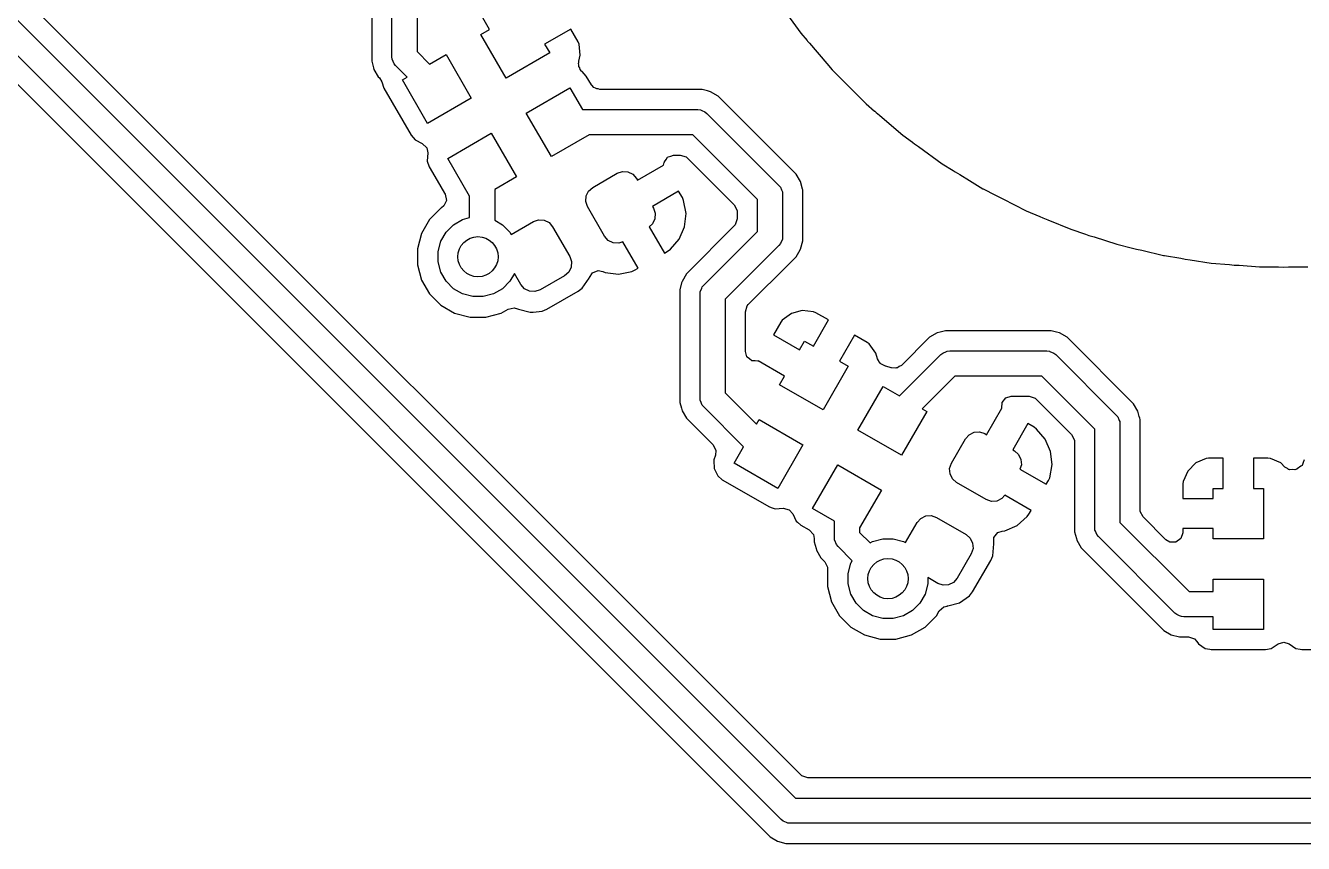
# Model space of a CAD drawing. Extents: x 0.79 to 7.64, y -5.35 to -0.98.
# Drawn here: x 3.7208 to 4.2204, y -3.3002 to -2.9805 of the extents above; entities that cross this region are included whole.
import ezdxf

# ---------------------------------------------------------------- set-up
doc = ezdxf.new("R2010")
doc.units = 0
doc.header["$MEASUREMENT"] = 0
doc.layers.add('BLACK', color=7, linetype='CONTINUOUS')

msp = doc.modelspace()

# ---------------------------------------------------------------- linework, layer by layer
at = {"layer": 'BLACK', "linetype": 'CONTINUOUS'}
for p, q in [((3.4498, -2.71056), (4.02172, -3.28248)), ((4.01621, -3.29088), (3.4414, -2.71608)), ((3.43463, -2.72047), (4.01182, -3.29766)), ((4.02385, -3.27345), (3.49227, -2.74186)), ((3.85608, -2.96603), (3.85608, -2.991)), ((3.86398, -2.99269), (3.86398, -2.96772)), ((3.87382, -2.96975), (3.87382, -2.99065)), ((3.90219, -2.98204), (3.89628, -2.97181)), ((4.01517, -2.97153), (4.02384, -2.98345)), ((3.89878, -2.98401), (3.90219, -2.98204)), ((3.93393, -2.9819), (3.9237, -2.9878)), ((3.93678, -2.98683), (3.93393, -2.9819)), ((3.90862, -3.00105), (3.89878, -2.98401)), ((3.93717, -2.98775), (3.93678, -2.98683)), ((4.02384, -2.98345), (4.02384, -2.98345)), ((4.02384, -2.98345), (4.02631, -2.98635)), ((4.02631, -2.98635), (4.0265, -2.98659)), ((4.0265, -2.98659), (4.02719, -2.98737)), ((4.02719, -2.98737), (4.034, -2.99535)), ((3.85608, -2.991), (3.85608, -2.99437)), ((3.87382, -2.99065), (3.87874, -2.99557)), ((3.87874, -2.99557), (3.88514, -2.99188)), ((3.88514, -2.99188), (3.89498, -3.00893)), ((3.92567, -2.99121), (3.90862, -3.00105)), ((3.9237, -2.9878), (3.92567, -2.99121)), ((3.93705, -2.99437), (3.93765, -2.99214)), ((3.93765, -2.99214), (3.93717, -2.98775)), ((3.93717, -2.98775), (3.93717, -2.98775)), ((3.93765, -2.99214), (3.93765, -2.99214)), ((3.85608, -2.99437), (3.85679, -2.99702)), ((3.85679, -2.99702), (3.85696, -2.99763)), ((3.86407, -2.99365), (3.86398, -2.99269)), ((3.86481, -2.99542), (3.86407, -2.99365)), ((3.86542, -2.99617), (3.86481, -2.99542)), ((3.86481, -2.99542), (3.86481, -2.99542)), ((3.86992, -3.00067), (3.86542, -2.99617)), ((3.93692, -2.99535), (3.93706, -2.99493)), ((3.93707, -2.99583), (3.93692, -2.99535)), ((3.93706, -2.99493), (3.93705, -2.99437)), ((3.93708, -2.99648), (3.93707, -2.99583)), ((3.93745, -2.99702), (3.93708, -2.99648)), ((3.93765, -2.99765), (3.93745, -2.99702)), ((4.034, -2.99535), (4.03609, -2.9978)), ((3.85696, -2.99763), (3.85864, -3.00055)), ((3.85864, -3.00055), (3.85864, -3.00055)), ((3.85864, -3.00055), (3.85864, -3.00055)), ((3.85864, -3.00055), (3.85909, -3.001)), ((3.85909, -3.001), (3.86002, -3.0025)), ((3.86002, -3.0025), (3.86087, -3.005)), ((3.86809, -3.00172), (3.86992, -3.00067)), ((3.87794, -3.01877), (3.86809, -3.00172)), ((3.93812, -2.99831), (3.93765, -2.99765)), ((3.93844, -2.99847), (3.93812, -2.99831)), ((3.93999, -3.00023), (3.93844, -2.99847)), ((3.94199, -3.0037), (3.93999, -3.00023)), ((4.03609, -2.9978), (4.03892, -3.00063)), ((4.03892, -3.00063), (4.03892, -3.00063)), ((4.03892, -3.00063), (4.03901, -3.00072)), ((4.03901, -3.00072), (4.03933, -3.00108)), ((4.03933, -3.00108), (4.04037, -3.00208)), ((4.04037, -3.00208), (4.04039, -3.0021)), ((4.04039, -3.0021), (4.04039, -3.0021)), ((4.04039, -3.0021), (4.04493, -3.00664)), ((3.86087, -3.005), (3.86087, -3.005)), ((3.86087, -3.005), (3.87149, -3.02339)), ((3.9165, -3.01469), (3.93354, -3.00485)), ((3.93354, -3.00485), (3.93846, -3.01337)), ((3.94211, -3.00386), (3.94199, -3.0037)), ((3.94298, -3.00474), (3.94211, -3.00386)), ((3.94364, -3.00495), (3.94298, -3.00474)), ((3.94405, -3.00528), (3.94364, -3.00495)), ((3.94467, -3.00529), (3.94405, -3.00528)), ((3.94527, -3.00548), (3.94467, -3.00529)), ((3.98534, -3.00548), (3.94527, -3.00548)), ((3.98733, -3.00602), (3.98534, -3.00548)), ((3.98534, -3.00548), (3.98534, -3.00548)), ((3.9886, -3.00635), (3.98733, -3.00602)), ((3.99152, -3.00804), (3.9886, -3.00635)), ((3.9886, -3.00635), (3.9886, -3.00635)), ((4.04493, -3.00664), (4.04944, -3.01115)), ((3.89498, -3.00893), (3.87794, -3.01877)), ((4.01968, -3.0362), (3.99152, -3.00804)), ((3.99152, -3.00804), (3.99152, -3.00804)), ((3.99152, -3.00804), (3.99152, -3.00804)), ((3.99152, -3.00804), (3.99152, -3.00804)), ((4.04944, -3.01115), (4.05272, -3.01395)), ((3.92634, -3.03174), (3.9165, -3.01469)), ((3.93846, -3.01337), (3.98365, -3.01337)), ((3.98365, -3.01337), (3.98461, -3.01347)), ((3.98461, -3.01347), (3.98461, -3.01347)), ((3.98461, -3.01347), (3.98513, -3.01368)), ((3.98513, -3.01368), (3.98638, -3.0142)), ((3.98638, -3.0142), (3.98638, -3.0142)), ((3.98638, -3.0142), (3.98713, -3.01482)), ((3.98713, -3.01482), (4.01529, -3.04298)), ((4.05272, -3.01395), (4.05281, -3.01402)), ((4.05281, -3.01402), (4.05328, -3.01448)), ((4.05328, -3.01448), (4.05462, -3.01557)), ((4.05462, -3.01557), (4.06108, -3.02109)), ((3.88581, -3.03241), (3.90286, -3.02257)), ((3.90286, -3.02257), (3.9127, -3.03961)), ((4.06108, -3.02109), (4.06379, -3.02341)), ((3.87149, -3.02339), (3.87304, -3.02516)), ((3.87304, -3.02516), (3.87585, -3.02655)), ((3.87585, -3.02655), (3.87585, -3.02655)), ((3.87585, -3.02655), (3.87587, -3.02655)), ((3.87587, -3.02655), (3.8776, -3.02824)), ((3.9411, -3.02322), (3.92634, -3.03174)), ((3.98161, -3.02322), (3.9411, -3.02322)), ((4.00689, -3.0485), (3.98161, -3.02322)), ((4.06379, -3.02341), (4.06379, -3.02341)), ((4.06379, -3.02341), (4.06754, -3.02613)), ((4.06754, -3.02613), (4.06763, -3.02619)), ((4.06763, -3.02619), (4.06827, -3.02672)), ((4.06827, -3.02672), (4.06985, -3.02781)), ((3.8776, -3.02824), (3.87804, -3.03031)), ((3.87804, -3.03031), (3.87783, -3.03346)), ((3.89433, -3.04717), (3.88581, -3.03241)), ((3.97119, -3.03291), (3.97179, -3.03198)), ((3.97179, -3.03198), (3.97189, -3.03194)), ((3.97189, -3.03194), (3.97195, -3.03186)), ((3.97195, -3.03186), (3.973, -3.03151)), ((3.973, -3.03151), (3.97404, -3.03112)), ((3.97404, -3.03112), (3.97424, -3.03111)), ((3.97424, -3.03111), (3.97673, -3.03111)), ((3.97673, -3.03111), (3.97902, -3.03186)), ((3.97902, -3.03186), (3.97948, -3.03225)), ((3.97948, -3.03225), (3.99785, -3.05062)), ((4.06985, -3.02781), (4.06989, -3.02784)), ((4.06989, -3.02784), (4.06989, -3.02784)), ((4.06989, -3.02784), (4.07906, -3.0345)), ((3.87783, -3.03346), (3.87783, -3.03346)), ((3.87783, -3.03346), (3.87858, -3.03568)), ((3.87858, -3.03568), (3.87858, -3.03568)), ((3.87858, -3.03568), (3.88169, -3.04106)), ((3.95204, -3.03825), (3.95408, -3.03756)), ((3.95408, -3.03756), (3.95623, -3.0377)), ((3.95997, -3.04095), (3.9702, -3.03504)), ((3.9702, -3.03504), (3.97048, -3.034)), ((3.97048, -3.034), (3.97053, -3.03391)), ((3.97053, -3.0338), (3.97119, -3.03291)), ((3.97053, -3.03391), (3.97053, -3.0338)), ((4.02116, -3.03768), (4.01968, -3.0362)), ((4.01968, -3.0362), (4.01968, -3.0362)), ((4.07906, -3.0345), (4.08337, -3.03714)), ((4.08337, -3.03714), (4.08419, -3.03771)), ((3.88169, -3.04106), (3.88458, -3.04606)), ((3.9127, -3.03961), (3.90418, -3.04454)), ((3.9425, -3.04376), (3.95204, -3.03825)), ((3.95623, -3.0377), (3.95816, -3.03865)), ((3.95816, -3.03865), (3.95957, -3.04027)), ((3.95957, -3.04027), (3.95997, -3.04095)), ((4.02207, -3.03859), (4.02116, -3.03768)), ((4.02375, -3.04151), (4.02207, -3.03859)), ((4.02456, -3.04451), (4.02375, -3.04151)), ((4.08419, -3.03771), (4.08597, -3.03874)), ((4.08597, -3.03874), (4.08976, -3.04106)), ((4.08976, -3.04106), (4.09508, -3.04432)), ((3.88458, -3.04606), (3.88481, -3.04647)), ((3.88481, -3.04647), (3.88531, -3.04883)), ((3.89433, -3.05559), (3.89433, -3.04717)), ((3.90418, -3.04454), (3.90418, -3.05661)), ((3.93979, -3.04925), (3.93993, -3.04711)), ((3.93993, -3.04711), (3.94088, -3.04518)), ((3.94088, -3.04518), (3.9425, -3.04376)), ((3.9761, -3.04527), (3.96587, -3.05118)), ((3.97754, -3.04776), (3.9761, -3.04527)), ((3.9761, -3.04527), (3.9761, -3.04527)), ((4.01529, -3.04298), (4.0159, -3.04372)), ((4.0159, -3.04372), (4.0159, -3.04372)), ((4.0159, -3.04372), (4.01633, -3.04476)), ((4.01633, -3.04476), (4.01654, -3.04527)), ((4.01654, -3.04527), (4.01664, -3.0455)), ((4.01664, -3.0455), (4.01673, -3.04646)), ((4.01673, -3.04646), (4.01673, -3.06299)), ((4.02463, -3.04477), (4.02456, -3.04451)), ((4.02463, -3.06107), (4.02463, -3.04477)), ((4.09508, -3.04432), (4.09515, -3.04436)), ((4.09515, -3.04436), (4.09995, -3.04681)), ((4.09995, -3.04681), (4.10095, -3.04738)), ((4.10095, -3.04738), (4.10288, -3.0483)), ((3.88312, -3.05195), (3.87872, -3.05635)), ((3.88339, -3.0518), (3.88312, -3.05195)), ((3.88312, -3.05195), (3.88312, -3.05195)), ((3.88433, -3.05103), (3.88339, -3.0518)), ((3.88531, -3.04883), (3.88433, -3.05103)), ((3.94048, -3.05129), (3.93979, -3.04925)), ((3.94717, -3.06288), (3.94048, -3.05129)), ((3.96587, -3.05118), (3.96627, -3.05186)), ((3.96627, -3.05186), (3.96696, -3.0539)), ((3.97803, -3.04883), (3.97754, -3.04776)), ((3.97754, -3.04776), (3.97754, -3.04776)), ((3.979, -3.05396), (3.97803, -3.04883)), ((3.97803, -3.04883), (3.97803, -3.04883)), ((3.99785, -3.05062), (3.99895, -3.05277)), ((4.00689, -3.06095), (4.00689, -3.0485)), ((4.10288, -3.0483), (4.11197, -3.05293)), ((3.87872, -3.05635), (3.87561, -3.06174)), ((3.88805, -3.05837), (3.89161, -3.05632)), ((3.89161, -3.05632), (3.89433, -3.05559)), ((3.90418, -3.05661), (3.90722, -3.05837)), ((3.91064, -3.06216), (3.91931, -3.05715)), ((3.91931, -3.05715), (3.92135, -3.05646)), ((3.92135, -3.05646), (3.9235, -3.0566)), ((3.9235, -3.0566), (3.92542, -3.05755)), ((3.92542, -3.05755), (3.92684, -3.05916)), ((3.96682, -3.05604), (3.96587, -3.05797)), ((3.96696, -3.0539), (3.96682, -3.05604)), ((3.97842, -3.05915), (3.979, -3.05396)), ((3.979, -3.05396), (3.979, -3.05396)), ((3.999, -3.05607), (3.99825, -3.05836)), ((3.99895, -3.05277), (3.999, -3.05338)), ((3.999, -3.05338), (3.999, -3.05607)), ((4.11197, -3.05293), (4.11725, -3.05512)), ((4.11725, -3.05512), (4.11843, -3.05568)), ((4.11843, -3.05568), (4.12046, -3.05645)), ((4.12046, -3.05645), (4.1294, -3.06015)), ((3.87561, -3.06174), (3.874, -3.06775)), ((3.88309, -3.06484), (3.88514, -3.06128)), ((3.88514, -3.06128), (3.88805, -3.05837)), ((3.90722, -3.05837), (3.91013, -3.06128)), ((3.91013, -3.06128), (3.91064, -3.06216)), ((3.92684, -3.05916), (3.93354, -3.07076)), ((3.96587, -3.05797), (3.96455, -3.05912)), ((3.96455, -3.05912), (3.9705, -3.06942)), ((3.97633, -3.06394), (3.97842, -3.05915)), ((3.97842, -3.05915), (3.97842, -3.05915)), ((3.99785, -3.05883), (3.97912, -3.07756)), ((3.98589, -3.08195), (4.00689, -3.06095)), ((3.99825, -3.05836), (3.99785, -3.05883)), ((4.02463, -3.0613), (4.02463, -3.06107)), ((4.02463, -3.06107), (4.02463, -3.06107)), ((4.02463, -3.06468), (4.02463, -3.0613)), ((4.1294, -3.06015), (4.13516, -3.06202)), ((4.13516, -3.06202), (4.13652, -3.06254)), ((4.13652, -3.06254), (4.1386, -3.06314)), ((3.88202, -3.06881), (3.88309, -3.06484)), ((3.94859, -3.0645), (3.94717, -3.06288)), ((3.95052, -3.06545), (3.94859, -3.0645)), ((3.95267, -3.06559), (3.95052, -3.06545)), ((3.95432, -3.06503), (3.95267, -3.06559)), ((3.96027, -3.07533), (3.95432, -3.06503)), ((3.97292, -3.06789), (3.97633, -3.06394)), ((4.01529, -3.06647), (3.99429, -3.08747)), ((4.0159, -3.06573), (4.01529, -3.06647)), ((4.01664, -3.06395), (4.0159, -3.06573)), ((4.01673, -3.06299), (4.01664, -3.06395)), ((4.01664, -3.06395), (4.01664, -3.06395)), ((4.02375, -3.06794), (4.02463, -3.06468)), ((4.1386, -3.06314), (4.14735, -3.06598)), ((4.14735, -3.06598), (4.15358, -3.06748)), ((4.15358, -3.06748), (4.1551, -3.06792)), ((3.874, -3.06775), (3.874, -3.07398)), ((3.88202, -3.07292), (3.88202, -3.06881)), ((3.93354, -3.07076), (3.93423, -3.07279)), ((3.9705, -3.06942), (3.97196, -3.06857)), ((3.97196, -3.06857), (3.97292, -3.06789)), ((3.97196, -3.06857), (3.97196, -3.06857)), ((4.01968, -3.07325), (4.02207, -3.07086)), ((4.02207, -3.07086), (4.0231, -3.06907)), ((4.0231, -3.06907), (4.02375, -3.06794)), ((4.1551, -3.06792), (4.1572, -3.06835)), ((4.1572, -3.06835), (4.16571, -3.07039)), ((4.16571, -3.07039), (4.16571, -3.07039)), ((4.16571, -3.07039), (4.16571, -3.07039)), ((4.16571, -3.07039), (4.16608, -3.07045)), ((4.16608, -3.07045), (4.17238, -3.07145)), ((4.17238, -3.07145), (4.17406, -3.07179)), ((4.17406, -3.07179), (4.17614, -3.07204)), ((4.17614, -3.07204), (4.18435, -3.07334)), ((3.874, -3.07398), (3.87561, -3.07999)), ((3.88309, -3.07689), (3.88202, -3.07292)), ((3.88514, -3.08045), (3.88309, -3.07689)), ((3.9119, -3.07738), (3.91013, -3.08045)), ((3.91444, -3.08178), (3.9119, -3.07738)), ((3.93313, -3.07687), (3.93152, -3.07829)), ((3.93409, -3.07494), (3.93313, -3.07687)), ((3.93423, -3.07279), (3.93409, -3.07494)), ((3.94126, -3.07897), (3.94243, -3.07717)), ((3.94243, -3.07717), (3.94468, -3.07631)), ((3.94468, -3.07631), (3.94644, -3.07663)), ((3.94644, -3.07663), (3.94741, -3.07705)), ((3.94741, -3.07705), (3.9526, -3.07763)), ((3.9526, -3.07763), (3.95773, -3.07666)), ((3.95773, -3.07666), (3.9588, -3.07617)), ((3.9588, -3.07617), (3.96027, -3.07533)), ((4.00333, -3.0896), (4.01968, -3.07325)), ((4.01968, -3.07325), (4.01968, -3.07325)), ((4.18435, -3.07334), (4.19145, -3.0739)), ((4.19145, -3.0739), (4.19327, -3.07412)), ((4.19327, -3.07412), (4.19528, -3.0742)), ((4.19528, -3.0742), (4.20316, -3.07482)), ((4.20316, -3.07482), (4.20316, -3.07482)), ((4.20316, -3.07482), (4.21067, -3.07482)), ((4.21067, -3.07482), (4.2126, -3.0749)), ((4.2126, -3.0749), (4.21453, -3.07482)), ((4.21453, -3.07482), (4.22203, -3.07482)), ((3.87561, -3.07999), (3.87872, -3.08538)), ((3.88805, -3.08336), (3.88514, -3.08045)), ((3.91013, -3.08045), (3.90722, -3.08336)), ((3.91586, -3.0834), (3.91444, -3.08178)), ((3.93152, -3.07829), (3.92197, -3.0838)), ((3.93839, -3.08314), (3.9411, -3.07927)), ((3.9411, -3.07927), (3.94112, -3.07919)), ((3.94112, -3.07919), (3.94117, -3.07911)), ((3.94117, -3.07911), (3.94124, -3.07896)), ((3.94124, -3.07896), (3.94126, -3.07897)), ((3.9526, -3.07763), (3.9526, -3.07763)), ((3.97726, -3.08113), (3.97656, -3.08375)), ((3.97743, -3.08049), (3.97726, -3.08113)), ((3.97912, -3.07756), (3.97743, -3.08049)), ((3.97743, -3.08049), (3.97743, -3.08049)), ((3.97743, -3.08049), (3.97743, -3.08049)), ((3.97912, -3.07756), (3.97912, -3.07756)), ((3.98528, -3.0827), (3.98589, -3.08195)), ((3.87872, -3.08538), (3.88312, -3.08978)), ((3.89161, -3.08542), (3.88805, -3.08336)), ((3.89558, -3.08648), (3.89161, -3.08542)), ((3.89969, -3.08648), (3.89558, -3.08648)), ((3.90366, -3.08542), (3.89969, -3.08648)), ((3.90722, -3.08336), (3.90366, -3.08542)), ((3.91779, -3.08435), (3.91586, -3.0834)), ((3.91993, -3.08449), (3.91779, -3.08435)), ((3.92197, -3.0838), (3.91993, -3.08449)), ((3.92456, -3.09142), (3.93682, -3.08434)), ((3.93682, -3.08434), (3.93839, -3.08314)), ((3.97656, -3.08375), (3.97656, -3.12444)), ((3.98445, -3.08543), (3.98454, -3.08447)), ((3.98445, -3.12613), (3.98445, -3.08543)), ((3.98454, -3.08447), (3.9846, -3.08434)), ((3.9846, -3.08434), (3.9851, -3.08314)), ((3.9851, -3.08314), (3.98528, -3.0827)), ((3.98528, -3.0827), (3.98528, -3.0827)), ((3.99429, -3.08747), (3.99429, -3.12409)), ((3.88312, -3.08978), (3.88851, -3.0929)), ((3.90676, -3.0929), (3.90949, -3.09132)), ((3.90949, -3.09132), (3.91184, -3.09082)), ((3.91184, -3.09082), (3.91311, -3.0913)), ((3.91311, -3.0913), (3.91315, -3.09122)), ((3.91315, -3.09122), (3.91346, -3.09136)), ((3.91346, -3.09136), (3.91346, -3.09136)), ((3.91346, -3.09136), (3.91803, -3.09259)), ((3.91803, -3.09259), (3.91924, -3.09248)), ((3.91924, -3.09248), (3.92274, -3.09217)), ((3.92274, -3.09217), (3.92456, -3.09142)), ((4.00219, -3.09236), (4.00293, -3.09006)), ((4.00219, -3.10136), (4.00219, -3.09236)), ((4.00293, -3.09006), (4.00333, -3.0896)), ((4.02442, -3.09188), (4.02016, -3.09302)), ((4.02881, -3.09235), (4.02442, -3.09188)), ((4.02442, -3.09188), (4.02442, -3.09188)), ((4.02972, -3.09275), (4.02881, -3.09235)), ((4.02881, -3.09235), (4.02881, -3.09235)), ((3.88851, -3.0929), (3.89453, -3.09451)), ((3.89453, -3.09451), (3.89453, -3.09451)), ((3.89453, -3.09451), (3.90075, -3.09451)), ((3.90075, -3.09451), (3.90676, -3.0929)), ((3.90075, -3.09451), (3.90075, -3.09451)), ((3.91803, -3.09259), (3.91803, -3.09259)), ((3.91803, -3.09259), (3.91803, -3.09259)), ((4.016, -3.09643), (4.01315, -3.10136)), ((4.01659, -3.09563), (4.016, -3.09643)), ((4.016, -3.09643), (4.016, -3.09643)), ((4.02016, -3.09302), (4.01659, -3.09563)), ((4.01659, -3.09563), (4.01659, -3.09563)), ((4.02876, -3.10583), (4.03466, -3.0956)), ((4.03466, -3.0956), (4.02972, -3.09275)), ((4.00219, -3.10787), (4.00219, -3.10136)), ((4.01315, -3.10136), (4.02338, -3.10727)), ((4.01315, -3.10136), (4.01315, -3.10136)), ((4.04489, -3.1015), (4.03898, -3.11173)), ((4.04983, -3.10435), (4.04489, -3.1015)), ((4.04489, -3.1015), (4.04489, -3.1015)), ((4.07419, -3.10234), (4.06317, -3.11337)), ((4.07711, -3.10066), (4.07419, -3.10234)), ((4.07419, -3.10234), (4.07419, -3.10234)), ((4.07837, -3.10032), (4.07711, -3.10066)), ((4.08037, -3.09978), (4.07837, -3.10032)), ((4.08374, -3.09978), (4.08037, -3.09978)), ((4.12177, -3.09978), (4.08374, -3.09978)), ((4.12376, -3.10032), (4.12177, -3.09978)), ((4.12503, -3.10066), (4.12376, -3.10032)), ((4.12795, -3.10234), (4.12503, -3.10066)), ((4.12503, -3.10066), (4.12503, -3.10066)), ((4.15396, -3.12835), (4.12795, -3.10234)), ((4.12795, -3.10234), (4.12795, -3.10234)), ((4.12795, -3.10234), (4.12795, -3.10234)), ((4.02338, -3.10727), (4.02535, -3.10386)), ((4.02535, -3.10386), (4.02876, -3.10583)), ((4.05062, -3.10495), (4.04983, -3.10435)), ((4.04983, -3.10435), (4.04983, -3.10435)), ((4.05323, -3.10851), (4.05062, -3.10495)), ((4.05062, -3.10495), (4.05062, -3.10495)), ((4.00281, -3.10999), (4.00219, -3.10787)), ((4.0029, -3.11006), (4.00281, -3.10999)), ((4.00293, -3.11016), (4.0029, -3.11006)), ((4.00383, -3.11081), (4.00293, -3.11016)), ((4.00469, -3.11151), (4.00383, -3.11081)), ((4.00479, -3.11151), (4.00469, -3.11151)), ((4.00488, -3.11157), (4.00479, -3.11151)), ((4.00599, -3.11157), (4.00488, -3.11157)), ((4.00709, -3.11163), (4.00599, -3.11157)), ((4.00724, -3.11159), (4.00709, -3.11163)), ((4.01747, -3.1175), (4.00724, -3.11159)), ((4.03898, -3.11173), (4.04239, -3.1137)), ((4.05383, -3.11074), (4.05323, -3.10851)), ((4.05428, -3.11149), (4.05383, -3.11074)), ((4.05447, -3.11206), (4.05428, -3.11149)), ((4.05472, -3.11224), (4.05447, -3.11206)), ((4.05491, -3.11256), (4.05472, -3.11224)), ((4.06243, -3.12527), (4.07858, -3.10912)), ((4.07858, -3.10912), (4.07932, -3.10851)), ((4.07932, -3.10851), (4.08087, -3.10787)), ((4.07932, -3.10851), (4.07932, -3.10851)), ((4.08087, -3.10787), (4.0811, -3.10777)), ((4.0811, -3.10777), (4.08206, -3.10768)), ((4.0811, -3.10777), (4.0811, -3.10777)), ((4.08206, -3.10768), (4.12008, -3.10768)), ((4.12008, -3.10768), (4.12104, -3.10777)), ((4.12104, -3.10777), (4.12104, -3.10777)), ((4.12104, -3.10777), (4.12127, -3.10787)), ((4.12127, -3.10787), (4.12281, -3.10851)), ((4.12281, -3.10851), (4.12281, -3.10851)), ((4.12281, -3.10851), (4.12356, -3.10912)), ((4.12356, -3.10912), (4.14718, -3.13274)), ((4.0155, -3.12091), (4.01747, -3.1175)), ((4.04239, -3.1137), (4.03255, -3.13075)), ((4.05571, -3.11294), (4.05491, -3.11256)), ((4.05643, -3.11345), (4.05571, -3.11294)), ((4.05693, -3.11361), (4.05643, -3.11345)), ((4.05708, -3.1136), (4.05693, -3.11361)), ((4.0592, -3.11432), (4.05708, -3.1136)), ((4.05925, -3.11433), (4.0592, -3.11432)), ((4.06102, -3.11446), (4.05925, -3.11433)), ((4.06133, -3.1143), (4.06102, -3.11446)), ((4.06166, -3.1143), (4.06133, -3.1143)), ((4.06237, -3.11377), (4.06166, -3.1143)), ((4.06317, -3.11337), (4.06237, -3.11377)), ((4.03255, -3.13075), (4.0155, -3.12091)), ((4.04619, -3.13862), (4.05603, -3.12158)), ((4.05603, -3.12158), (4.06243, -3.12527)), ((4.08409, -3.11752), (4.07125, -3.13036)), ((4.11804, -3.11752), (4.08409, -3.11752)), ((4.13878, -3.13826), (4.11804, -3.11752)), ((3.97656, -3.12444), (3.97656, -3.12782)), ((3.98454, -3.12709), (3.98445, -3.12613)), ((3.98458, -3.12717), (3.98454, -3.12709)), ((3.98454, -3.12709), (3.98454, -3.12709)), ((3.98528, -3.12886), (3.98458, -3.12717)), ((3.99429, -3.12409), (4.00657, -3.13637)), ((4.10252, -3.12791), (4.10404, -3.12604)), ((4.10404, -3.12604), (4.10616, -3.12541)), ((4.10616, -3.12541), (4.11316, -3.12541)), ((4.11316, -3.12541), (4.11545, -3.12616)), ((4.11545, -3.12616), (4.11591, -3.12655)), ((4.11591, -3.12655), (4.12974, -3.14039)), ((3.97656, -3.12782), (3.97717, -3.13012)), ((3.97717, -3.13012), (3.97743, -3.13107)), ((3.97743, -3.13107), (3.97912, -3.134)), ((3.98589, -3.12961), (3.98528, -3.12886)), ((3.98528, -3.12886), (3.98528, -3.12886)), ((4.00148, -3.1452), (3.98589, -3.12961)), ((4.07308, -3.13142), (4.06324, -3.14847)), ((4.07125, -3.13036), (4.07308, -3.13142)), ((4.09646, -3.14043), (4.10241, -3.13012)), ((4.10241, -3.13012), (4.10252, -3.12791)), ((4.15564, -3.13127), (4.15396, -3.12835)), ((4.15396, -3.12835), (4.15396, -3.12835)), ((4.15396, -3.12835), (4.15396, -3.12835)), ((4.1562, -3.13335), (4.15564, -3.13127)), ((4.15564, -3.13127), (4.15564, -3.13127)), ((4.15564, -3.13127), (4.15564, -3.13127)), ((3.97912, -3.134), (3.97912, -3.134)), ((3.97912, -3.134), (3.98958, -3.14446)), ((4.00657, -3.13637), (4.00763, -3.13454)), ((4.00763, -3.13454), (4.02468, -3.14439)), ((4.11259, -3.1361), (4.10669, -3.14633)), ((4.11508, -3.13754), (4.11259, -3.1361)), ((4.14718, -3.13274), (4.14779, -3.13349)), ((4.14779, -3.13349), (4.14779, -3.13349)), ((4.14779, -3.13349), (4.14823, -3.13453)), ((4.14823, -3.13453), (4.14837, -3.13488)), ((4.14837, -3.13488), (4.14853, -3.13526)), ((4.14853, -3.13526), (4.14862, -3.13622)), ((4.14862, -3.13622), (4.14862, -3.17473)), ((4.15637, -3.134), (4.1562, -3.13335)), ((4.15652, -3.13453), (4.15637, -3.134)), ((4.15652, -3.15965), (4.15652, -3.13453)), ((4.15652, -3.13453), (4.15652, -3.13453)), ((4.06324, -3.14847), (4.04619, -3.13862)), ((4.08274, -3.1516), (4.08825, -3.14205)), ((4.08825, -3.14205), (4.08967, -3.14043)), ((4.08967, -3.14043), (4.0916, -3.13948)), ((4.0916, -3.13948), (4.09374, -3.13934)), ((4.09374, -3.13934), (4.09578, -3.14003)), ((4.09578, -3.14003), (4.09646, -3.14043)), ((4.11604, -3.13822), (4.11508, -3.13754)), ((4.11945, -3.14218), (4.11604, -3.13822)), ((4.12154, -3.14696), (4.11945, -3.14218)), ((4.12974, -3.14039), (4.13084, -3.14253)), ((4.13878, -3.17677), (4.13878, -3.13826)), ((3.98958, -3.14446), (3.99067, -3.1466)), ((3.99067, -3.1466), (3.99051, -3.14847)), ((3.99779, -3.15159), (4.00148, -3.1452)), ((4.02468, -3.14439), (4.01483, -3.16143)), ((4.10669, -3.14633), (4.10737, -3.14673)), ((4.10737, -3.14673), (4.10899, -3.14814)), ((4.12212, -3.15215), (4.12154, -3.14696)), ((4.12154, -3.14696), (4.12154, -3.14696)), ((4.13084, -3.14253), (4.13089, -3.14314)), ((4.13089, -3.14314), (4.13089, -3.17508)), ((3.9899, -3.15027), (3.98981, -3.15054)), ((3.98981, -3.15054), (3.99001, -3.15368)), ((3.99051, -3.14847), (3.9899, -3.15027)), ((4.01483, -3.16143), (3.99779, -3.15159)), ((4.02847, -3.16931), (4.03832, -3.15226)), ((4.03832, -3.15226), (4.05536, -3.1621)), ((4.08205, -3.15363), (4.08274, -3.1516)), ((4.10899, -3.14814), (4.10994, -3.15007)), ((4.11008, -3.15222), (4.10952, -3.15387)), ((4.10994, -3.15007), (4.11008, -3.15222)), ((4.12115, -3.15728), (4.12212, -3.15215)), ((4.12212, -3.15215), (4.12212, -3.15215)), ((4.17825, -3.1515), (4.17513, -3.15463)), ((4.18229, -3.14972), (4.17825, -3.1515)), ((4.18328, -3.14961), (4.18229, -3.14972)), ((4.18898, -3.14961), (4.18328, -3.14961)), ((4.18328, -3.14961), (4.18328, -3.14961)), ((4.18898, -3.16142), (4.18898, -3.14961)), ((4.18898, -3.14961), (4.18898, -3.14961)), ((4.20649, -3.14961), (4.20079, -3.14961)), ((4.20079, -3.14961), (4.20079, -3.14961)), ((4.20079, -3.14961), (4.20079, -3.16142)), ((4.20748, -3.14972), (4.20649, -3.14961)), ((4.21151, -3.1515), (4.20748, -3.14972)), ((4.21315, -3.15314), (4.21151, -3.1515)), ((4.21985, -3.15247), (4.21983, -3.15253)), ((4.21991, -3.15243), (4.21985, -3.15247)), ((4.22026, -3.15134), (4.21991, -3.15243)), ((4.22065, -3.15027), (4.22026, -3.15134)), ((3.99001, -3.15368), (3.9914, -3.15649)), ((3.9914, -3.15649), (3.99317, -3.15804)), ((4.08219, -3.15578), (4.08205, -3.15363)), ((4.08314, -3.15771), (4.08219, -3.15578)), ((4.10952, -3.15387), (4.11981, -3.15982)), ((4.12066, -3.15835), (4.12115, -3.15728)), ((4.12115, -3.15728), (4.12115, -3.15728)), ((4.17513, -3.15463), (4.17334, -3.15867)), ((4.21408, -3.15366), (4.21315, -3.15314)), ((4.21457, -3.15404), (4.21408, -3.15366)), ((4.21478, -3.15405), (4.21457, -3.15404)), ((4.21499, -3.15417), (4.21478, -3.15405)), ((4.21599, -3.15409), (4.21499, -3.15417)), ((4.21698, -3.15413), (4.21599, -3.15409)), ((4.21733, -3.15403), (4.21698, -3.15413)), ((4.21739, -3.15398), (4.21733, -3.15403)), ((4.21767, -3.15393), (4.21739, -3.15398)), ((4.21783, -3.15388), (4.21767, -3.15393)), ((4.21796, -3.15384), (4.21783, -3.15388)), ((4.2194, -3.1528), (4.21796, -3.15384)), ((4.21983, -3.15253), (4.2194, -3.1528)), ((3.99317, -3.15804), (4.01156, -3.16866)), ((4.05536, -3.1621), (4.04684, -3.17687)), ((4.08475, -3.15913), (4.08314, -3.15771)), ((4.09635, -3.16582), (4.08475, -3.15913)), ((4.11981, -3.15982), (4.12066, -3.15835)), ((4.12066, -3.15835), (4.12066, -3.15835)), ((4.15652, -3.16985), (4.15652, -3.15965)), ((4.17334, -3.15867), (4.17323, -3.15965)), ((4.17323, -3.15965), (4.17323, -3.16535)), ((4.18504, -3.16535), (4.18504, -3.16142)), ((4.18504, -3.16142), (4.18898, -3.16142)), ((4.20079, -3.16142), (4.20472, -3.16142)), ((4.20472, -3.16142), (4.20472, -3.1811)), ((4.09838, -3.16651), (4.09635, -3.16582)), ((4.10053, -3.16637), (4.09838, -3.16651)), ((4.10246, -3.16542), (4.10053, -3.16637)), ((4.10361, -3.1641), (4.10246, -3.16542)), ((4.11391, -3.17005), (4.10361, -3.1641)), ((4.17323, -3.16535), (4.17323, -3.16535)), ((4.17323, -3.16535), (4.18504, -3.16535)), ((4.01156, -3.16866), (4.01156, -3.16866)), ((4.01156, -3.16866), (4.01156, -3.16866)), ((4.01156, -3.16866), (4.01264, -3.16903)), ((4.01264, -3.16903), (4.01378, -3.16941)), ((4.01378, -3.16941), (4.01692, -3.16921)), ((4.01692, -3.16921), (4.01692, -3.16921)), ((4.01692, -3.16921), (4.01694, -3.16921)), ((4.01694, -3.16921), (4.01927, -3.1698)), ((4.01927, -3.1698), (4.02069, -3.17137)), ((4.02069, -3.17137), (4.0207, -3.17139)), ((4.0207, -3.17139), (4.0207, -3.17139)), ((4.0207, -3.17139), (4.02209, -3.17421)), ((4.037, -3.17423), (4.02847, -3.16931)), ((4.07077, -3.17316), (4.0727, -3.17221)), ((4.0727, -3.17221), (4.07484, -3.17207)), ((4.07484, -3.17207), (4.07688, -3.17276)), ((4.10842, -3.17588), (4.11238, -3.17247)), ((4.11238, -3.17247), (4.11306, -3.17151)), ((4.11238, -3.17247), (4.11238, -3.17247)), ((4.11306, -3.17151), (4.11391, -3.17005)), ((4.11306, -3.17151), (4.11306, -3.17151)), ((4.11391, -3.17005), (4.11391, -3.17005)), ((4.15656, -3.17046), (4.15652, -3.16985)), ((4.15766, -3.17261), (4.15656, -3.17046)), ((4.02209, -3.17421), (4.02254, -3.1746)), ((4.02254, -3.1746), (4.02385, -3.17576)), ((4.02385, -3.17576), (4.02715, -3.17766)), ((4.037, -3.18067), (4.037, -3.17423)), ((4.04684, -3.17687), (4.04684, -3.17863)), ((4.06482, -3.18264), (4.06935, -3.17478)), ((4.06935, -3.17478), (4.07077, -3.17316)), ((4.07688, -3.17276), (4.08847, -3.17946)), ((4.10364, -3.17797), (4.10842, -3.17588)), ((4.10842, -3.17588), (4.10842, -3.17588)), ((4.13089, -3.17508), (4.13089, -3.17846)), ((4.13887, -3.17773), (4.13878, -3.17677)), ((4.14862, -3.17473), (4.17566, -3.20177)), ((4.16657, -3.18152), (4.15766, -3.17261)), ((4.18504, -3.17717), (4.17323, -3.17717)), ((4.17323, -3.17717), (4.17323, -3.17717)), ((4.17323, -3.17717), (4.17323, -3.17877)), ((4.18504, -3.1811), (4.18504, -3.17717)), ((4.02715, -3.17766), (4.02877, -3.17945)), ((4.02877, -3.17945), (4.0291, -3.18104)), ((4.0291, -3.18104), (4.0291, -3.18236)), ((4.0291, -3.18236), (4.0298, -3.18496)), ((4.03709, -3.18163), (4.037, -3.18067)), ((4.03719, -3.18186), (4.03709, -3.18163)), ((4.03709, -3.18163), (4.03709, -3.18163)), ((4.03783, -3.18341), (4.03719, -3.18186)), ((4.04684, -3.17863), (4.05093, -3.18272)), ((4.05093, -3.18272), (4.05192, -3.18215)), ((4.05192, -3.18215), (4.05589, -3.18109)), ((4.05589, -3.18109), (4.06, -3.18109)), ((4.06, -3.18109), (4.06397, -3.18215)), ((4.06397, -3.18215), (4.06482, -3.18264)), ((4.08847, -3.17946), (4.09009, -3.18087)), ((4.09009, -3.18087), (4.09104, -3.1828)), ((4.09927, -3.1827), (4.09938, -3.18056)), ((4.09938, -3.18056), (4.1009, -3.17869)), ((4.1009, -3.17869), (4.10259, -3.17809)), ((4.10259, -3.17809), (4.10364, -3.17797)), ((4.13089, -3.17846), (4.13158, -3.18104)), ((4.13158, -3.18104), (4.13176, -3.18172)), ((4.13176, -3.18172), (4.13345, -3.18464)), ((4.13902, -3.17809), (4.13887, -3.17773)), ((4.13887, -3.17773), (4.13887, -3.17773)), ((4.13961, -3.17951), (4.13902, -3.17809)), ((4.14022, -3.18025), (4.13961, -3.17951)), ((4.13961, -3.17951), (4.13961, -3.17951)), ((4.17014, -3.21017), (4.14022, -3.18025)), ((4.16813, -3.18247), (4.16657, -3.18152)), ((4.17248, -3.18106), (4.17054, -3.18247)), ((4.17323, -3.17877), (4.17248, -3.18106)), ((4.20472, -3.1811), (4.18504, -3.1811)), ((4.0298, -3.18496), (4.02998, -3.18562)), ((4.02998, -3.18562), (4.03166, -3.18854)), ((4.03844, -3.18415), (4.03783, -3.18341)), ((4.03783, -3.18341), (4.03783, -3.18341)), ((4.04397, -3.18968), (4.03844, -3.18415)), ((4.09049, -3.18699), (4.08498, -3.19653)), ((4.09118, -3.18495), (4.09049, -3.18699)), ((4.09104, -3.1828), (4.09118, -3.18495)), ((4.09887, -3.18775), (4.09928, -3.18304)), ((4.09926, -3.18287), (4.09925, -3.1827)), ((4.09925, -3.1827), (4.09927, -3.1827)), ((4.09926, -3.18297), (4.09926, -3.18287)), ((4.09928, -3.18304), (4.09926, -3.18297)), ((4.13345, -3.18464), (4.13345, -3.18464)), ((4.13345, -3.18464), (4.13345, -3.18464)), ((4.13345, -3.18464), (4.13345, -3.18464)), ((4.13345, -3.18464), (4.14848, -3.19968)), ((4.17054, -3.18247), (4.16813, -3.18247)), ((4.03166, -3.18854), (4.03166, -3.18854)), ((4.03166, -3.18854), (4.03322, -3.1901)), ((4.03322, -3.1901), (4.03432, -3.19225)), ((4.03432, -3.19225), (4.03433, -3.19337)), ((4.04233, -3.19464), (4.0434, -3.19067)), ((4.0434, -3.19067), (4.04397, -3.18968)), ((4.09103, -3.20184), (4.09811, -3.18957)), ((4.09811, -3.18957), (4.09887, -3.18775)), ((4.03433, -3.19337), (4.0343, -3.19359)), ((4.0343, -3.19359), (4.0343, -3.19359)), ((4.0343, -3.19359), (4.0343, -3.19981)), ((4.04233, -3.19875), (4.04233, -3.19464)), ((4.07745, -3.19855), (4.07356, -3.1963)), ((4.07356, -3.1963), (4.07356, -3.19875)), ((4.08498, -3.19653), (4.08356, -3.19815)), ((4.18504, -3.20177), (4.18504, -3.19685)), ((4.18504, -3.19685), (4.20472, -3.19685)), ((4.20472, -3.19685), (4.20472, -3.21654)), ((4.0343, -3.19981), (4.03591, -3.20582)), ((4.0434, -3.20273), (4.04233, -3.19875)), ((4.07356, -3.19875), (4.07249, -3.20273)), ((4.07949, -3.19924), (4.07745, -3.19855)), ((4.08163, -3.1991), (4.07949, -3.19924)), ((4.08356, -3.19815), (4.08163, -3.1991)), ((4.08983, -3.2034), (4.09103, -3.20184)), ((4.14848, -3.19968), (4.16337, -3.21456)), ((4.17566, -3.20177), (4.18504, -3.20177)), ((4.03591, -3.20582), (4.03903, -3.21122)), ((4.04545, -3.20629), (4.0434, -3.20273)), ((4.04836, -3.20919), (4.04545, -3.20629)), ((4.07044, -3.20629), (4.06753, -3.20919)), ((4.07249, -3.20273), (4.07044, -3.20629)), ((4.08105, -3.20737), (4.08139, -3.20734)), ((4.08106, -3.20747), (4.08105, -3.20737)), ((4.08139, -3.20734), (4.08596, -3.20611)), ((4.08139, -3.20734), (4.08139, -3.20734)), ((4.08139, -3.20734), (4.08139, -3.20734)), ((4.08596, -3.20611), (4.08983, -3.2034)), ((4.03903, -3.21122), (4.04343, -3.21562)), ((4.05192, -3.21125), (4.04836, -3.20919)), ((4.05589, -3.21231), (4.05192, -3.21125)), ((4.06, -3.21231), (4.05589, -3.21231)), ((4.06397, -3.21125), (4.06, -3.21231)), ((4.06753, -3.20919), (4.06397, -3.21125)), ((4.07246, -3.21562), (4.07686, -3.21122)), ((4.07686, -3.21122), (4.07797, -3.2093)), ((4.07797, -3.2093), (4.07976, -3.20769)), ((4.07976, -3.20769), (4.08106, -3.20747)), ((4.17089, -3.21078), (4.17014, -3.21017)), ((4.17193, -3.21122), (4.17089, -3.21078)), ((4.17089, -3.21078), (4.17089, -3.21078)), ((4.17266, -3.21152), (4.17193, -3.21122)), ((4.17362, -3.21161), (4.17266, -3.21152)), ((4.17266, -3.21152), (4.17266, -3.21152)), ((4.18504, -3.21161), (4.17362, -3.21161)), ((4.18504, -3.21654), (4.18504, -3.21161)), ((4.04343, -3.21562), (4.04882, -3.21873)), ((4.06707, -3.21873), (4.07246, -3.21562)), ((4.16337, -3.21456), (4.16337, -3.21456)), ((4.16337, -3.21456), (4.16337, -3.21456)), ((4.16337, -3.21456), (4.16494, -3.21614)), ((4.16494, -3.21614), (4.16575, -3.21695)), ((4.16575, -3.21695), (4.16868, -3.21863)), ((4.20472, -3.21654), (4.18504, -3.21654)), ((4.04882, -3.21873), (4.05483, -3.22034)), ((4.05483, -3.22034), (4.05483, -3.22034)), ((4.05483, -3.22034), (4.06106, -3.22034)), ((4.06106, -3.22034), (4.06707, -3.21873)), ((4.06106, -3.22034), (4.06106, -3.22034)), ((4.16868, -3.21863), (4.17193, -3.21951)), ((4.17193, -3.21951), (4.17545, -3.21951)), ((4.17545, -3.21951), (4.17774, -3.22025)), ((4.17774, -3.22025), (4.17869, -3.22124)), ((4.17869, -3.22124), (4.17935, -3.22223)), ((4.17935, -3.22223), (4.18196, -3.22397)), ((4.2078, -3.22397), (4.21042, -3.22223)), ((4.21042, -3.22223), (4.21043, -3.22221)), ((4.21042, -3.22223), (4.21042, -3.22223)), ((4.21043, -3.22221), (4.21275, -3.22156)), ((4.21275, -3.22156), (4.21476, -3.22221)), ((4.21476, -3.22221), (4.21478, -3.22223)), ((4.21478, -3.22223), (4.21478, -3.22223)), ((4.21478, -3.22223), (4.21739, -3.22397)), ((4.18196, -3.22397), (4.18371, -3.22432)), ((4.18371, -3.22432), (4.18426, -3.22443)), ((4.18426, -3.22443), (4.18426, -3.22443)), ((4.18426, -3.22443), (4.18426, -3.22443)), ((4.18426, -3.22443), (4.18426, -3.22443)), ((4.18426, -3.22443), (4.2055, -3.22443)), ((4.2055, -3.22443), (4.2078, -3.22397)), ((4.2055, -3.22443), (4.2055, -3.22443)), ((4.21739, -3.22397), (4.21914, -3.22432)), ((4.21914, -3.22432), (4.21969, -3.22443)), ((4.21969, -3.22443), (4.21969, -3.22443)), ((4.21969, -3.22443), (4.21969, -3.22443)), ((4.21969, -3.22443), (4.23215, -3.22443)), ((4.02432, -3.27384), (4.02385, -3.27345)), ((4.02661, -3.27459), (4.02432, -3.27384)), ((4.39465, -3.27459), (4.02661, -3.27459)), ((4.02172, -3.28248), (4.39954, -3.28248)), ((4.01695, -3.29149), (4.01621, -3.29088)), ((4.01821, -3.29201), (4.01695, -3.29149)), ((4.01695, -3.29149), (4.01695, -3.29149)), ((4.01872, -3.29223), (4.01821, -3.29201)), ((4.01969, -3.29232), (4.01872, -3.29223)), ((4.01872, -3.29223), (4.01872, -3.29223)), ((4.40157, -3.29232), (4.01969, -3.29232)), ((4.01182, -3.29766), (4.01182, -3.29766)), ((4.01182, -3.29766), (4.01182, -3.29766)), ((4.01182, -3.29766), (4.01474, -3.29934)), ((4.01474, -3.29934), (4.01474, -3.29934)), ((4.01474, -3.29934), (4.01474, -3.29934)), ((4.01474, -3.29934), (4.01474, -3.29934)), ((4.01474, -3.29934), (4.018, -3.30022)), ((4.018, -3.30022), (4.018, -3.30022)), ((4.018, -3.30022), (4.40326, -3.30022))]:
    msp.add_line(p, q, dxfattribs=at)
at = {"layer": 'BLACK'}
for centre in [(3.89764, -3.07087), (4.05794, -3.1967)]:
    msp.add_circle(centre, 0.00787, dxfattribs=at)

doc.saveas('drawing.dxf')
